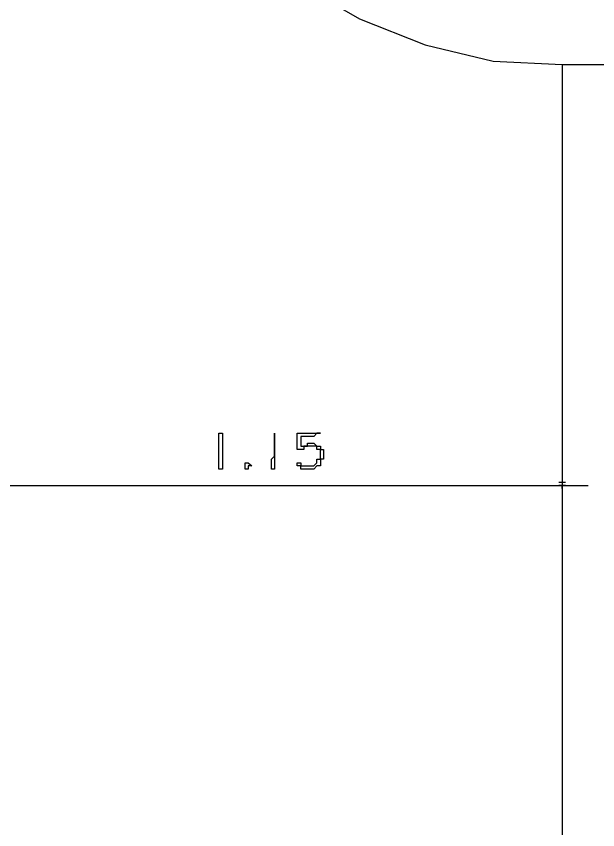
# Model space of a CAD drawing. Header units: millimetres. Extents: x -518.8 to -461.2, y 3.5 to 44.2.
# Drawn here: x -495.351 to -494.218, y 27.944 to 29.53 of the extents above; entities that cross this region are included whole.
import ezdxf

# ---------------------------------------------------------------- set-up
doc = ezdxf.new("R2010")
doc.units = ezdxf.units.MM
doc.header["$MEASUREMENT"] = 0
for name, color, linetype in [('10', 10, 'Continuous'), ('16', 16, 'Continuous'), ('6', 6, 'Continuous'), ('MYSOLIDS', 7, 'Continuous')]:
    doc.layers.add(name, color=color, linetype=linetype)

msp = doc.modelspace()

# ---------------------------------------------------------------- linework, layer by layer
at = {"layer": '10'}
for points in [[(-494.2872, 29.436), (-494.2872, 27.9338)], [(-494.2872, 29.436), (-494.0835, 29.436)]]:
    msp.add_lwpolyline(points, dxfattribs=at)
at = {"layer": '16'}
for points in [[(-494.2872, 28.6338), (-494.2872, 28.5639)], [(-495.4902, 28.615), (-494.2361, 28.615)], [(-494.2933, 28.6218), (-494.2872, 28.6218), (-494.2872, 28.6218), (-494.2872, 28.6218), (-494.2872, 28.6218), (-494.2805, 28.6218)], [(-494.2872, 28.615), (-494.2933, 28.615)], [(-494.2872, 28.609), (-494.2872, 28.615), (-494.2872, 28.609)], [(-494.2805, 28.615), (-494.2872, 28.615)]]:
    msp.add_lwpolyline(points, dxfattribs=at)
at = {"layer": '6'}
msp.add_lwpolyline([(-495.191, 30.2894), (-495.1722, 30.1496), (-495.1339, 30.0218), (-495.0767, 29.8947), (-495, 29.7804), (-494.9113, 29.6782), (-494.803, 29.5954), (-494.682, 29.5255), (-494.5542, 29.4744), (-494.4211, 29.4428), (-494.2872, 29.436)], dxfattribs=at)
at = {"layer": 'MYSOLIDS'}
for points in [[(-494.9557, 28.6533), (-494.9557, 28.6533), (-494.9557, 28.6594), (-494.9557, 28.6594), (-494.9557, 28.6594), (-494.9557, 28.6661), (-494.9557, 28.6721), (-494.9557, 28.6721), (-494.9557, 28.6789), (-494.9557, 28.6789), (-494.9557, 28.6849), (-494.9557, 28.6849), (-494.9557, 28.6917), (-494.9557, 28.6917), (-494.9557, 28.6977), (-494.9557, 28.6977), (-494.9557, 28.7045), (-494.9557, 28.7045), (-494.9557, 28.7105), (-494.9557, 28.7105), (-494.9557, 28.7172), (-494.9557, 28.7172), (-494.9557, 28.7172), (-494.9557, 28.7172), (-494.9489, 28.7172), (-494.9489, 28.7172), (-494.9489, 28.7172), (-494.9489, 28.7172), (-494.9489, 28.7172), (-494.9489, 28.7105), (-494.9489, 28.7105), (-494.9489, 28.7045), (-494.9489, 28.7045), (-494.9489, 28.6977), (-494.9489, 28.6977), (-494.9489, 28.6917), (-494.9489, 28.6917), (-494.9489, 28.6849), (-494.9489, 28.6849), (-494.9489, 28.6789), (-494.9489, 28.6789), (-494.9489, 28.6721), (-494.9489, 28.6721), (-494.9489, 28.6661), (-494.9489, 28.6661), (-494.9489, 28.6594), (-494.9489, 28.6594), (-494.9489, 28.6533), (-494.9489, 28.6533), (-494.9489, 28.6533), (-494.9489, 28.6466), (-494.9489, 28.6466), (-494.9557, 28.6466), (-494.9557, 28.6466), (-494.9557, 28.6466), (-494.9557, 28.6466), (-494.9557, 28.6533), (-494.9557, 28.6533), (-494.9557, 28.6533), (-494.9557, 28.6533), (-494.9557, 28.6533)], [(-494.8534, 28.6533), (-494.8534, 28.6533), (-494.8534, 28.6594), (-494.8534, 28.6594), (-494.8534, 28.6594), (-494.8534, 28.6661), (-494.8474, 28.6721), (-494.8474, 28.6721), (-494.8474, 28.6789), (-494.8474, 28.6789), (-494.8474, 28.6849), (-494.8474, 28.6849), (-494.8474, 28.6917), (-494.8474, 28.6917), (-494.8474, 28.6977), (-494.8474, 28.6977), (-494.8474, 28.7045), (-494.8474, 28.7045), (-494.8474, 28.7105), (-494.8474, 28.7105), (-494.8474, 28.7172), (-494.8474, 28.7172), (-494.8474, 28.7172), (-494.8474, 28.7172), (-494.8474, 28.7172), (-494.8474, 28.7172), (-494.8474, 28.7172), (-494.8474, 28.7172), (-494.8474, 28.7172), (-494.8474, 28.7105), (-494.8474, 28.7105), (-494.8474, 28.7045), (-494.8474, 28.7045), (-494.8474, 28.6977), (-494.8474, 28.6977), (-494.8474, 28.6917), (-494.8474, 28.6917), (-494.8474, 28.6849), (-494.8474, 28.6849), (-494.8474, 28.6789), (-494.8474, 28.6789), (-494.8474, 28.6721), (-494.8474, 28.6721), (-494.8474, 28.6661), (-494.8474, 28.6661), (-494.8474, 28.6594), (-494.8474, 28.6594), (-494.8474, 28.6533), (-494.8474, 28.6533), (-494.8474, 28.6533), (-494.8474, 28.6466), (-494.8474, 28.6466), (-494.8474, 28.6466), (-494.8474, 28.6466), (-494.8534, 28.6466), (-494.8534, 28.6466), (-494.8534, 28.6533), (-494.8534, 28.6533), (-494.8534, 28.6533), (-494.8534, 28.6533), (-494.8534, 28.6533)], [(-494.7963, 28.7105), (-494.7963, 28.7105), (-494.7963, 28.7045), (-494.7963, 28.7045), (-494.7963, 28.6977), (-494.7963, 28.6977), (-494.7963, 28.6917), (-494.7963, 28.6917), (-494.7963, 28.6917), (-494.7902, 28.6917), (-494.7902, 28.6917), (-494.7902, 28.6917), (-494.7835, 28.6917), (-494.7835, 28.6977), (-494.7775, 28.6977), (-494.7775, 28.6977), (-494.7775, 28.6977), (-494.7707, 28.6977), (-494.7707, 28.6977), (-494.7647, 28.6917), (-494.7647, 28.6917), (-494.7579, 28.6917), (-494.7579, 28.6917), (-494.7579, 28.6849), (-494.7579, 28.6849), (-494.7519, 28.6849), (-494.7519, 28.6789), (-494.7519, 28.6789), (-494.7519, 28.6721), (-494.7519, 28.6721), (-494.7519, 28.6661), (-494.7519, 28.6661), (-494.7579, 28.6661), (-494.7579, 28.6594), (-494.7579, 28.6594), (-494.7579, 28.6533), (-494.7647, 28.6533), (-494.7647, 28.6533), (-494.7647, 28.6533), (-494.7707, 28.6466), (-494.7707, 28.6466), (-494.7775, 28.6466), (-494.7775, 28.6466), (-494.7835, 28.6466), (-494.7835, 28.6466), (-494.7902, 28.6466), (-494.7902, 28.6466), (-494.7963, 28.6466), (-494.7963, 28.6466), (-494.7963, 28.6533), (-494.803, 28.6533), (-494.803, 28.6533), (-494.803, 28.6594), (-494.803, 28.6594), (-494.803, 28.6594), (-494.803, 28.6594), (-494.803, 28.6594), (-494.7963, 28.6594), (-494.7963, 28.6594), (-494.7963, 28.6594), (-494.7963, 28.6594), (-494.7963, 28.6533), (-494.7963, 28.6533), (-494.7902, 28.6533), (-494.7902, 28.6533), (-494.7835, 28.6533), (-494.7835, 28.6533), (-494.7835, 28.6533), (-494.7775, 28.6533), (-494.7775, 28.6533), (-494.7707, 28.6533), (-494.7707, 28.6533), (-494.7647, 28.6594), (-494.7647, 28.6594), (-494.7647, 28.6594), (-494.7647, 28.6661), (-494.7579, 28.6661), (-494.7579, 28.6661), (-494.7579, 28.6721), (-494.7579, 28.6721), (-494.7579, 28.6789), (-494.7579, 28.6789), (-494.7579, 28.6849), (-494.7647, 28.6849), (-494.7647, 28.6849), (-494.7647, 28.6917), (-494.7707, 28.6917), (-494.7707, 28.6917), (-494.7775, 28.6917), (-494.7775, 28.6917), (-494.7775, 28.6917), (-494.7835, 28.6917), (-494.7835, 28.6917), (-494.7902, 28.6917), (-494.7902, 28.6849), (-494.7902, 28.6849), (-494.7963, 28.6849), (-494.7963, 28.6849), (-494.7963, 28.6849), (-494.7963, 28.6849), (-494.803, 28.6849), (-494.803, 28.6849), (-494.803, 28.6917), (-494.803, 28.6917), (-494.803, 28.6917), (-494.803, 28.6917), (-494.803, 28.6977), (-494.803, 28.6977), (-494.803, 28.7045), (-494.803, 28.7045), (-494.803, 28.7105), (-494.803, 28.7105), (-494.803, 28.7105), (-494.803, 28.7172), (-494.7963, 28.7172), (-494.7963, 28.7172), (-494.7963, 28.7172), (-494.7902, 28.7172), (-494.7902, 28.7172), (-494.7835, 28.7172), (-494.7835, 28.7172), (-494.7775, 28.7172), (-494.7775, 28.7172), (-494.7707, 28.7172), (-494.7707, 28.7172), (-494.7647, 28.7172), (-494.7647, 28.7172), (-494.7647, 28.7172), (-494.7579, 28.7172), (-494.7579, 28.7172), (-494.7579, 28.7172), (-494.7579, 28.7172), (-494.7579, 28.7172), (-494.7579, 28.7172), (-494.7579, 28.7172), (-494.7579, 28.7172), (-494.7579, 28.7172), (-494.7647, 28.7172), (-494.7647, 28.7172), (-494.7707, 28.7105), (-494.7707, 28.7105), (-494.7775, 28.7105), (-494.7835, 28.7105), (-494.7902, 28.7105), (-494.7902, 28.7105), (-494.7963, 28.7105), (-494.7963, 28.7105), (-494.7963, 28.7105), (-494.7963, 28.7105), (-494.7963, 28.7105)], [(-494.8985, 28.6466), (-494.9045, 28.6466), (-494.9045, 28.6466), (-494.9045, 28.6533), (-494.9045, 28.6533), (-494.9045, 28.6533), (-494.9045, 28.6594), (-494.8985, 28.6594), (-494.8985, 28.6594), (-494.8985, 28.6594), (-494.8985, 28.6594), (-494.8918, 28.6533), (-494.8918, 28.6533), (-494.8985, 28.6533), (-494.8985, 28.6533), (-494.8985, 28.6466), (-494.8985, 28.6466), (-494.8985, 28.6466), (-494.8985, 28.6466), (-494.8985, 28.6466)]]:
    msp.add_lwpolyline(points, dxfattribs=at)

doc.saveas('drawing.dxf')
